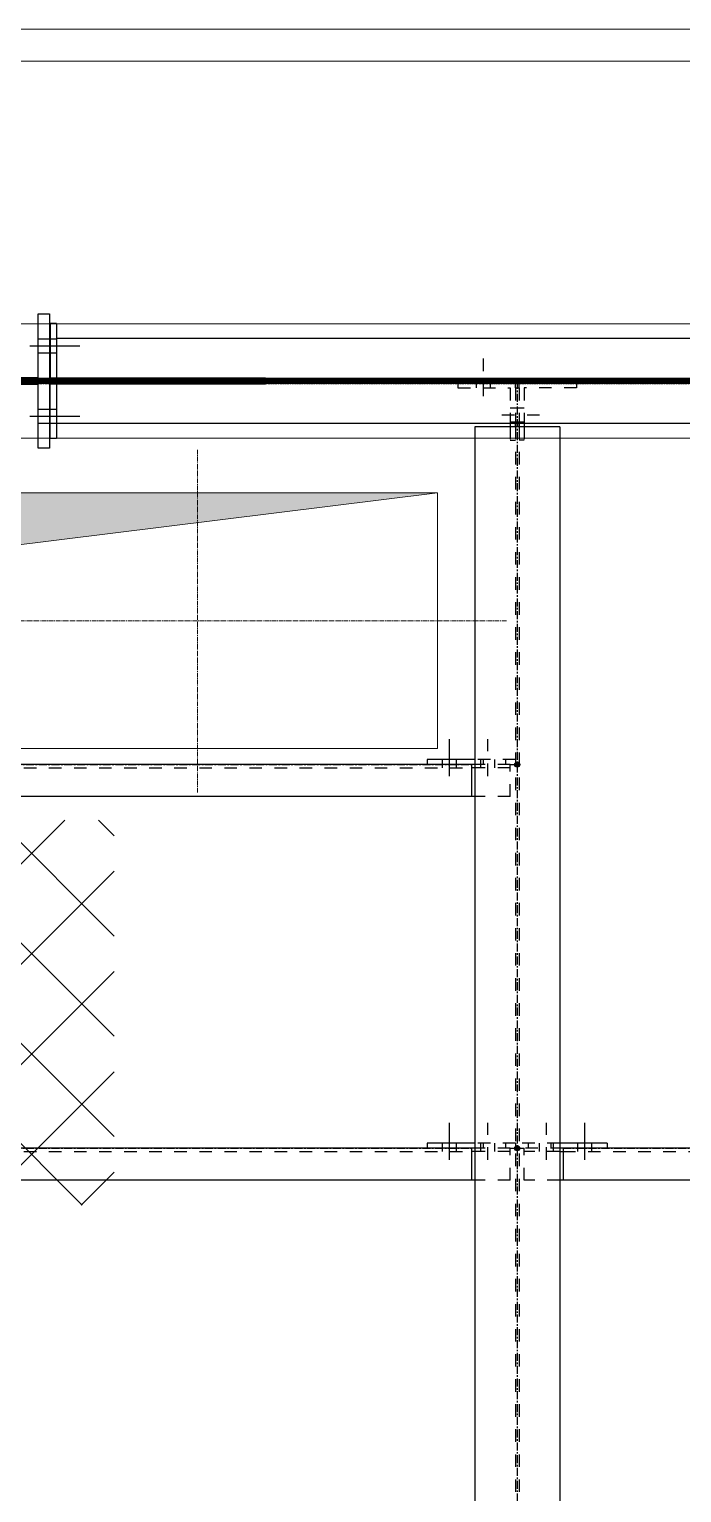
# Model space of a CAD drawing. Header units: inches. Extents: x 209270 to 234360, y -180214 to -150194.
# Drawn here: x 225749 to 226769, y -157002 to -154714 of the extents above; entities that cross this region are included whole.
import ezdxf

# ---------------------------------------------------------------- set-up
doc = ezdxf.new("R2010")
doc.units = ezdxf.units.IN
doc.header["$LTSCALE"] = 10
doc.header["$MEASUREMENT"] = 0
for name, pattern in [('CENTER', [2, 1.25, -0.25, 0.25, -0.25]), ('CENTER2', [1.125, 0.75, -0.125, 0.125, -0.125]), ('DXK_LINE_DOT2', [3.9198, 1.9599, -1.9599]), ('DXK_LINE_DOT5', [7.8785, 2.979, -0.9799, 0.9799, -0.9799, 0.9799, -0.9799]), ('HIDDEN', [0.375, 0.25, -0.125]), ('PHANTOM', [2.5, 1.25, -0.25, 0.25, -0.25, 0.25, -0.25])]:
    doc.linetypes.add(name, pattern=pattern)
for name, color, linetype in [('_STR_0', 7, 'Continuous'), ('_STR_1', 7, 'Continuous'), ('_STR_2', 7, 'Continuous'), ('_STR_4', 7, 'Continuous')]:
    doc.layers.add(name, color=color, linetype=linetype)
for name, color, linetype, lineweight in [('CEN', 1, 'CENTER', 9), ('CENETR LINE', 1, 'CENTER2', 9), ('CIVIL', 6, 'Continuous', 9), ('handrail', 11, 'FENCELINE1', 9), ('HIDDEN', 3, 'HIDDEN', 9), ('MAIN OBJECT', 2, 'Continuous', 18), ('PANTHOM', 8, 'PHANTOM', 0), ('Sheeting', 4, 'Continuous', 0)]:
    doc.layers.add(name, color=color, linetype=linetype, lineweight=lineweight)
doc.linetypes.add('FENCELINE1', pattern='A,0.25,-0.1,[133,arial.ttf,S=0.1,R=0,X=-0.1,Y=0],-0.1,1', length=1.45)

# ---------------------------------------------------------------- blocks, each defined once
blk = doc.blocks.new('A$Ccfc223fc')
at = {"layer": 'MAIN OBJECT'}
h = blk.add_hatch(color=6, dxfattribs=at)
h.dxf.hatch_style = 1
h.paths.add_polyline_path([(-375, -200), (-375, 200), (375, 200), (-304.8, 115.5)])
at = {"layer": 'CENETR LINE'}
for p, q in [((0, -268.7), (0, 268.7)), ((483.2, 0), (-483.2, 0))]:
    blk.add_line(p, q, dxfattribs=at)
at = {"layer": 'CIVIL'}
blk.add_lwpolyline([(-375, -200), (375, -200), (375, 200), (-375, 200)], close=True, dxfattribs=at)
blk.add_lwpolyline([(-375, -200), (-304.8, 115.5), (375, 200)], dxfattribs=at)
blk = doc.blocks.new('GridLine-116860372-116908 - 114867')
at = {"layer": '_STR_2', "color": 7, "linetype": 'DXK_LINE_DOT5'}
blk.add_line((211379.7, -155263.7), (228961.1, -155263.7), dxfattribs=at)
blk = doc.blocks.new('Bolt-116860372-115384 - 114867')
at = {"layer": '_STR_1', "color": 1, "linetype": 'DXK_LINE_DOT2'}
for p, q in [((226459, -155287.5), (226459, -155224.5)), ((226448, -155266.5), (226448, -155260.8)), ((226470, -155266.5), (226470, -155260.8)), ((226448, -155274.5), (226448, -155266.5)), ((226470, -155274.5), (226470, -155266.5))]:
    blk.add_line(p, q, dxfattribs=at)
blk = doc.blocks.new('Part-116860372-115066 - 114867')
at = {"layer": '_STR_4', "linetype": 'Continuous'}
for points in [[(226511.9, -156467.7, -1), (226511.9, -156459.7, -1)], [(227511.9, -156467.7, -1), (227511.9, -156459.7, -1)]]:
    blk.add_hatch(color=4, dxfattribs=at).paths.add_polyline_path(points)
at = {"layer": '_STR_1', "color": 6, "linetype": 'DXK_LINE_DOT2'}
for p, q in [((226583.5, -156463.7), (226522.7, -156463.7)), ((226522.7, -156513.7), (226522.7, -156463.7)), ((226578.5, -156468.7), (226522.7, -156468.7)), ((226583.5, -156468.7), (227440.3, -156468.7)), ((227501, -156463.7), (227440.3, -156463.7)), ((227501, -156468.7), (227445.3, -156468.7)), ((227501, -156513.7), (227501, -156463.7)), ((226578.5, -156513.7), (226522.7, -156513.7)), ((227501, -156513.7), (227445.3, -156513.7))]:
    blk.add_line(p, q, dxfattribs=at)
at = {"layer": '_STR_2', "color": 2, "linetype": 'Continuous'}
for p, q in [((226578.5, -156468.7), (226583.5, -156468.7)), ((227440.3, -156463.7), (226583.5, -156463.7)), ((226583.5, -156463.7), (226583.5, -156513.7)), ((227440.3, -156463.7), (227440.3, -156513.7)), ((227445.3, -156468.7), (227440.3, -156468.7)), ((227445.3, -156513.7), (226578.5, -156513.7))]:
    blk.add_line(p, q, dxfattribs=at)
at = {"layer": '_STR_4', "color": 4, "linetype": 'CENTER'}
for p, q in [((226511.9, -156463.7), (226522.7, -156463.7)), ((226583.5, -156463.7), (227440.3, -156463.7)), ((227501, -156463.7), (227511.9, -156463.7))]:
    blk.add_line(p, q, dxfattribs=at)
at = {"layer": '_STR_4', "color": 4, "linetype": 'Continuous'}
for centre in [(226511.9, -156463.7), (227511.9, -156463.7)]:
    blk.add_circle(centre, 4, dxfattribs=at)
blk = doc.blocks.new('Part-116860372-114885 - 114867')
at = {"layer": '_STR_4', "linetype": 'Continuous'}
blk.add_hatch(color=4, dxfattribs=at).paths.add_polyline_path([(225511.9, -155267.7, -1), (225511.9, -155259.7, -1)])
at = {"layer": '_STR_2', "color": 2, "linetype": 'Continuous'}
for p, q in [((225243.5, -155368.7), (225243.5, -155158.7)), ((225243.5, -155158.7), (225260.9, -155158.7)), ((225260.9, -155158.7), (225260.9, -155258.3)), ((225762.8, -155158.7), (225780.2, -155158.7)), ((225762.8, -155258.3), (225762.8, -155158.7)), ((225780.2, -155158.7), (225780.2, -155368.7)), ((225260.9, -155258.3), (225762.8, -155258.3)), ((225762.8, -155269.1), (225260.9, -155269.1)), ((225260.9, -155269.1), (225260.9, -155368.7)), ((225762.8, -155368.7), (225762.8, -155269.1)), ((225260.9, -155368.7), (225243.5, -155368.7)), ((225780.2, -155368.7), (225762.8, -155368.7))]:
    blk.add_line(p, q, dxfattribs=at)
at = {"layer": '_STR_4', "color": 4, "linetype": 'CENTER'}
blk.add_line((225511.9, -155263.7), (225511.9, -155263.7), dxfattribs=at)
at = {"layer": '_STR_4', "color": 4, "linetype": 'Continuous'}
blk.add_circle((225511.9, -155263.7), 4, dxfattribs=at)
blk = doc.blocks.new('Part-116860372-114889 - 114867')
at = {"layer": '_STR_1', "color": 6, "linetype": 'DXK_LINE_DOT2'}
for p, q in [((225791.2, -155258.7), (225791.2, -155268.7)), ((228232.5, -155260.8), (225791.2, -155260.8)), ((228232.5, -155266.5), (225791.2, -155266.5))]:
    blk.add_line(p, q, dxfattribs=at)
at = {"layer": '_STR_2', "color": 2, "linetype": 'Continuous'}
for p, q in [((225791.2, -155197.1), (225791.2, -155258.7)), ((228232.5, -155197.1), (225791.2, -155197.1)), ((225791.2, -155268.7), (225791.2, -155330.3)), ((228232.5, -155330.3), (225791.2, -155330.3))]:
    blk.add_line(p, q, dxfattribs=at)
at = {"layer": '_STR_4', "color": 4, "linetype": 'CENTER'}
blk.add_line((225511.9, -155263.7), (228511.9, -155263.7), dxfattribs=at)
blk = doc.blocks.new('Part-116860372-115374 - 114867')
at = {"layer": '_STR_1', "color": 6, "linetype": 'DXK_LINE_DOT2'}
for p, q in [((226419, -155266.5), (226419, -155274.5)), ((226419, -155274.5), (226501, -155274.5)), ((226501, -155274.5), (226501, -155330.3)), ((226509, -155274.5), (226509, -155266.5)), ((226509, -155335.3), (226509, -155330.3)), ((226501, -155335.3), (226501, -155356.5)), ((226501, -155356.5), (226509, -155356.5))]:
    blk.add_line(p, q, dxfattribs=at)
at = {"layer": '_STR_2', "color": 2, "linetype": 'Continuous'}
blk.add_line((226501, -155330.3), (226501, -155335.3), dxfattribs=at)
blk = doc.blocks.new('Part-116860372-114977 - 114867')
at = {"layer": '_STR_4', "linetype": 'Continuous'}
blk.add_hatch(color=4, dxfattribs=at).paths.add_polyline_path([(226511.9, -155267.7, -1), (226511.9, -155259.7, -1)])
at = {"layer": '_STR_1', "color": 6, "linetype": 'DXK_LINE_DOT2'}
for p, q in [((226509, -155274.5), (226509, -155330.3)), ((226509, -155274.5), (226514.7, -155274.5)), ((226514.7, -155274.5), (226514.7, -155330.3)), ((226509, -155335.3), (226509, -158192.1)), ((226514.7, -155335.3), (226514.7, -158192.1))]:
    blk.add_line(p, q, dxfattribs=at)
at = {"layer": '_STR_2', "color": 2, "linetype": 'Continuous'}
for p, q in [((226509, -155330.3), (226509, -155335.3)), ((226514.7, -155330.3), (226514.7, -155335.3)), ((226445.3, -155335.3), (226445.3, -158192.1)), ((226578.5, -155335.3), (226445.3, -155335.3)), ((226578.5, -155335.3), (226578.5, -158192.1))]:
    blk.add_line(p, q, dxfattribs=at)
at = {"layer": '_STR_4', "color": 4, "linetype": 'CENTER'}
blk.add_line((226511.9, -155263.7), (226511.9, -158263.7), dxfattribs=at)
at = {"layer": '_STR_4', "color": 4, "linetype": 'Continuous'}
blk.add_circle((226511.9, -155263.7), 4, dxfattribs=at)
blk = doc.blocks.new('Part-116860372-115065 - 114867')
at = {"layer": '_STR_4', "linetype": 'Continuous'}
for points in [[(225511.9, -156467.7, -1), (225511.9, -156459.7, -1)], [(226511.9, -156467.7, -1), (226511.9, -156459.7, -1)]]:
    blk.add_hatch(color=4, dxfattribs=at).paths.add_polyline_path(points)
at = {"layer": '_STR_1', "color": 6, "linetype": 'DXK_LINE_DOT2'}
for p, q in [((225583.5, -156463.7), (225522.7, -156463.7)), ((225522.7, -156513.7), (225522.7, -156463.7)), ((225578.5, -156468.7), (225522.7, -156468.7)), ((225583.5, -156468.7), (226440.3, -156468.7)), ((226501, -156463.7), (226440.3, -156463.7)), ((226501, -156468.7), (226445.3, -156468.7)), ((226501, -156513.7), (226501, -156463.7)), ((225578.5, -156513.7), (225522.7, -156513.7)), ((226501, -156513.7), (226445.3, -156513.7))]:
    blk.add_line(p, q, dxfattribs=at)
at = {"layer": '_STR_2', "color": 2, "linetype": 'Continuous'}
for p, q in [((225578.5, -156468.7), (225583.5, -156468.7)), ((226440.3, -156463.7), (225583.5, -156463.7)), ((225583.5, -156463.7), (225583.5, -156513.7)), ((226440.3, -156463.7), (226440.3, -156513.7)), ((226445.3, -156468.7), (226440.3, -156468.7)), ((226445.3, -156513.7), (225578.5, -156513.7))]:
    blk.add_line(p, q, dxfattribs=at)
at = {"layer": '_STR_4', "color": 4, "linetype": 'CENTER'}
for p, q in [((225511.9, -156463.7), (225522.7, -156463.7)), ((225583.5, -156463.7), (226440.3, -156463.7)), ((226501, -156463.7), (226511.9, -156463.7))]:
    blk.add_line(p, q, dxfattribs=at)
at = {"layer": '_STR_4', "color": 4, "linetype": 'Continuous'}
for centre in [(225511.9, -156463.7), (226511.9, -156463.7)]:
    blk.add_circle(centre, 4, dxfattribs=at)
blk = doc.blocks.new('Bolt-116860372-116058 - 114867')
at = {"layer": '_STR_2', "color": 1, "linetype": 'Continuous'}
for p, q in [((225749.8, -155208.7), (225827.8, -155208.7)), ((225749.8, -155208.7), (225827.8, -155208.7)), ((225762.8, -155197.7), (225780.2, -155197.7)), ((225762.8, -155197.7), (225780.2, -155197.7)), ((225781.2, -155197.7), (225791.2, -155197.7)), ((225781.2, -155197.7), (225791.2, -155197.7)), ((225762.8, -155219.7), (225780.2, -155219.7)), ((225762.8, -155219.7), (225780.2, -155219.7)), ((225781.2, -155219.7), (225791.2, -155219.7)), ((225781.2, -155219.7), (225791.2, -155219.7)), ((225762.8, -155307.7), (225780.2, -155307.7)), ((225762.8, -155307.7), (225780.2, -155307.7)), ((225781.2, -155307.7), (225791.2, -155307.7)), ((225781.2, -155307.7), (225791.2, -155307.7)), ((225749.8, -155318.7), (225827.8, -155318.7)), ((225749.8, -155318.7), (225827.8, -155318.7)), ((225762.8, -155329.7), (225780.2, -155329.7)), ((225762.8, -155329.7), (225780.2, -155329.7)), ((225781.2, -155329.7), (225791.2, -155329.7)), ((225781.2, -155329.7), (225791.2, -155329.7))]:
    blk.add_line(p, q, dxfattribs=at)
blk = doc.blocks.new('Part-116860372-115373 - 114867')
at = {"layer": '_STR_1', "color": 6, "linetype": 'DXK_LINE_DOT2'}
for p, q in [((226514.7, -155274.5), (226514.7, -155266.5)), ((226604.7, -155274.5), (226522.7, -155274.5)), ((226522.7, -155274.5), (226522.7, -155330.3)), ((226604.7, -155266.5), (226604.7, -155274.5)), ((226514.7, -155335.3), (226514.7, -155330.3)), ((226522.7, -155356.5), (226514.7, -155356.5)), ((226522.7, -155335.3), (226522.7, -155356.5))]:
    blk.add_line(p, q, dxfattribs=at)
at = {"layer": '_STR_2', "color": 2, "linetype": 'Continuous'}
blk.add_line((226522.7, -155330.3), (226522.7, -155335.3), dxfattribs=at)
blk = doc.blocks.new('Bolt-116860372-115375 - 114867')
at = {"layer": '_STR_1', "color": 1, "linetype": 'DXK_LINE_DOT2'}
for p, q in [((226501, -155305.5), (226509, -155305.5)), ((226509, -155305.5), (226514.7, -155305.5)), ((226514.7, -155305.5), (226522.7, -155305.5)), ((226488, -155316.5), (226556, -155316.5)), ((226501, -155327.5), (226509, -155327.5)), ((226509, -155327.5), (226514.7, -155327.5)), ((226514.7, -155327.5), (226522.7, -155327.5))]:
    blk.add_line(p, q, dxfattribs=at)
blk = doc.blocks.new('Bolt-116860372-149995 - 114867')
at = {"layer": '_STR_1', "color": 1, "linetype": 'DXK_LINE_DOT2'}
for p, q in [((226466, -155881.7), (226466, -155823.7)), ((226455, -155863.7), (226455, -155855.7)), ((226477, -155863.7), (226477, -155855.7)), ((226455, -155868.7), (226455, -155863.7)), ((226477, -155868.7), (226477, -155863.7))]:
    blk.add_line(p, q, dxfattribs=at)
at = {"layer": '_STR_2', "color": 1, "linetype": 'Continuous'}
for p, q in [((226406, -155881.7), (226406, -155823.7)), ((226395, -155863.7), (226395, -155855.7)), ((226417, -155863.7), (226417, -155855.7)), ((226395, -155868.7), (226395, -155863.7)), ((226417, -155868.7), (226417, -155863.7))]:
    blk.add_line(p, q, dxfattribs=at)
blk = doc.blocks.new('Part-116860372-115723 - 114867')
at = {"layer": '_STR_1', "color": 6, "linetype": 'DXK_LINE_DOT2'}
for p, q in [((226509, -156455.7), (226445.3, -156455.7)), ((226459, -156463.7), (226459, -156455.7)), ((226494, -156463.7), (226494, -156455.7)), ((226509, -156455.7), (226509, -156463.7))]:
    blk.add_line(p, q, dxfattribs=at)
at = {"layer": '_STR_2', "color": 2, "linetype": 'Continuous'}
for p, q in [((226445.3, -156455.7), (226371, -156455.7)), ((226371, -156455.7), (226371, -156463.7)), ((226445.3, -156463.7), (226440.3, -156463.7))]:
    blk.add_line(p, q, dxfattribs=at)
blk = doc.blocks.new('Part-116860372-115717 - 114867')
at = {"layer": '_STR_1', "color": 6, "linetype": 'DXK_LINE_DOT2'}
for p, q in [((226578.5, -156455.7), (226514.7, -156455.7)), ((226529.7, -156463.7), (226529.7, -156455.7)), ((226564.7, -156463.7), (226564.7, -156455.7))]:
    blk.add_line(p, q, dxfattribs=at)
at = {"layer": '_STR_2', "color": 2, "linetype": 'Continuous'}
for p, q in [((226652.7, -156455.7), (226578.5, -156455.7)), ((226583.5, -156463.7), (226578.5, -156463.7)), ((226652.7, -156455.7), (226652.7, -156463.7))]:
    blk.add_line(p, q, dxfattribs=at)
blk = doc.blocks.new('Bolt-116860372-115718 - 114867')
at = {"layer": '_STR_1', "color": 1, "linetype": 'DXK_LINE_DOT2'}
for p, q in [((226557.7, -156481.7), (226557.7, -156423.7)), ((226546.7, -156463.7), (226546.7, -156455.7)), ((226546.7, -156468.7), (226546.7, -156463.7)), ((226568.7, -156463.7), (226568.7, -156455.7)), ((226568.7, -156468.7), (226568.7, -156463.7))]:
    blk.add_line(p, q, dxfattribs=at)
at = {"layer": '_STR_2', "color": 1, "linetype": 'Continuous'}
for p, q in [((226617.7, -156481.7), (226617.7, -156423.7)), ((226606.7, -156463.7), (226606.7, -156455.7)), ((226606.7, -156468.7), (226606.7, -156463.7)), ((226628.7, -156463.7), (226628.7, -156455.7)), ((226628.7, -156468.7), (226628.7, -156463.7))]:
    blk.add_line(p, q, dxfattribs=at)
blk = doc.blocks.new('Bolt-116860372-115724 - 114867')
at = {"layer": '_STR_1', "color": 1, "linetype": 'DXK_LINE_DOT2'}
for p, q in [((226466, -156481.7), (226466, -156423.7)), ((226455, -156463.7), (226455, -156455.7)), ((226455, -156468.7), (226455, -156463.7)), ((226477, -156463.7), (226477, -156455.7)), ((226477, -156468.7), (226477, -156463.7))]:
    blk.add_line(p, q, dxfattribs=at)
at = {"layer": '_STR_2', "color": 1, "linetype": 'Continuous'}
for p, q in [((226406, -156481.7), (226406, -156423.7)), ((226395, -156463.7), (226395, -156455.7)), ((226395, -156468.7), (226395, -156463.7)), ((226417, -156463.7), (226417, -156455.7)), ((226417, -156468.7), (226417, -156463.7))]:
    blk.add_line(p, q, dxfattribs=at)
blk = doc.blocks.new('Part-116860372-116057 - 114867')
at = {"layer": '_STR_1', "color": 6, "linetype": 'DXK_LINE_DOT2'}
for p, q in [((225791.2, -155197.1), (225791.2, -155258.7)), ((225781.2, -155258.7), (225781.2, -155268.7)), ((225791.2, -155268.7), (225791.2, -155330.3))]:
    blk.add_line(p, q, dxfattribs=at)
at = {"layer": '_STR_2', "color": 2, "linetype": 'Continuous'}
for p, q in [((225781.2, -155173.7), (225781.2, -155258.7)), ((225791.2, -155173.7), (225781.2, -155173.7)), ((225791.2, -155173.7), (225791.2, -155197.1)), ((225781.2, -155353.7), (225781.2, -155268.7)), ((225791.2, -155330.3), (225791.2, -155353.7)), ((225791.2, -155353.7), (225781.2, -155353.7))]:
    blk.add_line(p, q, dxfattribs=at)
blk = doc.blocks.new('Part-116860372-116112 - 114867')
at = {"layer": '_STR_1', "color": 6, "linetype": 'DXK_LINE_DOT2'}
for p, q in [((225780.2, -155268.7), (225780.2, -155258.7)), ((225780.2, -155258.7), (226116.8, -155258.7)), ((225860.8, -155258.7), (225860.8, -155268.7)), ((225960.7, -155268.7), (225960.7, -155258.7)), ((226116.8, -155258.7), (226116.8, -155268.7)), ((226116.8, -155268.7), (225780.2, -155268.7))]:
    blk.add_line(p, q, dxfattribs=at)
blk = doc.blocks.new('Part-116860372-116177 - 114867')
at = {"layer": '_STR_1', "color": 6, "linetype": 'DXK_LINE_DOT2'}
blk.add_line((225861.4, -155268.7), (225861.4, -155258.7), dxfattribs=at)
at = {"layer": '_STR_2', "color": 2, "linetype": 'Continuous'}
for p, q in [((225780.2, -155258.7), (225982.4, -155258.7)), ((225780.2, -155268.7), (225780.2, -155258.7)), ((225982.4, -155258.7), (226118.1, -155258.7)), ((225982.4, -155258.7), (225982.4, -155268.7)), ((226118.1, -155258.7), (226118.1, -155268.7)), ((225982.4, -155268.7), (225780.2, -155268.7)), ((226118.1, -155268.7), (225982.4, -155268.7))]:
    blk.add_line(p, q, dxfattribs=at)
blk = doc.blocks.new('Part-116860372-149993 - 114867')
at = {"layer": '_STR_1', "color": 6, "linetype": 'DXK_LINE_DOT2'}
for p, q in [((226509, -155855.7), (226445.3, -155855.7)), ((226459, -155863.7), (226459, -155855.7)), ((226494, -155863.7), (226494, -155855.7)), ((226509, -155855.7), (226509, -155863.7))]:
    blk.add_line(p, q, dxfattribs=at)
at = {"layer": '_STR_2', "color": 2, "linetype": 'Continuous'}
for p, q in [((226445.3, -155855.7), (226371, -155855.7)), ((226371, -155855.7), (226371, -155863.7)), ((226445.3, -155863.7), (226440.3, -155863.7))]:
    blk.add_line(p, q, dxfattribs=at)
blk = doc.blocks.new('Part-116860372-149991 - 114867')
at = {"layer": '_STR_4', "linetype": 'Continuous'}
for points in [[(225511.9, -155867.7, -1), (225511.9, -155859.7, -1)], [(226511.9, -155867.7, -1), (226511.9, -155859.7, -1)]]:
    blk.add_hatch(color=4, dxfattribs=at).paths.add_polyline_path(points)
at = {"layer": '_STR_1', "color": 6, "linetype": 'DXK_LINE_DOT2'}
for p, q in [((225583.5, -155863.7), (225522.7, -155863.7)), ((225522.7, -155913.7), (225522.7, -155863.7)), ((225578.5, -155868.7), (225522.7, -155868.7)), ((225583.5, -155868.7), (226440.3, -155868.7)), ((226501, -155863.7), (226440.3, -155863.7)), ((226501, -155868.7), (226445.3, -155868.7)), ((226501, -155913.7), (226501, -155863.7)), ((225578.5, -155913.7), (225522.7, -155913.7)), ((226501, -155913.7), (226445.3, -155913.7))]:
    blk.add_line(p, q, dxfattribs=at)
at = {"layer": '_STR_2', "color": 2, "linetype": 'Continuous'}
for p, q in [((225578.5, -155868.7), (225583.5, -155868.7)), ((226440.3, -155863.7), (225583.5, -155863.7)), ((225583.5, -155863.7), (225583.5, -155913.7)), ((226440.3, -155863.7), (226440.3, -155913.7)), ((226445.3, -155868.7), (226440.3, -155868.7)), ((226445.3, -155913.7), (225578.5, -155913.7))]:
    blk.add_line(p, q, dxfattribs=at)
at = {"layer": '_STR_4', "color": 4, "linetype": 'CENTER'}
for p, q in [((225511.9, -155863.7), (225522.7, -155863.7)), ((225583.5, -155863.7), (226440.3, -155863.7)), ((226501, -155863.7), (226511.9, -155863.7))]:
    blk.add_line(p, q, dxfattribs=at)
at = {"layer": '_STR_4', "color": 4, "linetype": 'Continuous'}
for centre in [(225511.9, -155863.7), (226511.9, -155863.7)]:
    blk.add_circle(centre, 4, dxfattribs=at)

msp = doc.modelspace()

# ---------------------------------------------------------------- hatches: boundary and pattern name
at = {"layer": 'PANTHOM'}
h = msp.add_hatch(dxfattribs=at)
h.set_pattern_fill('ANSI37', color=256, scale=887.309452, angle=-180)
h.set_pattern_definition([(225, (329120.01, 2114796.26), (78.4278163, -78.4278163), []), (315, (329120.01, 2114796.26), (78.4278163, 78.4278163), [])])
h.paths.add_polyline_path([(225881.3, -156552.6), (225881.3, -155950.4), (225274.7, -155950.4), (225274.7, -156552.6)])

# ---------------------------------------------------------------- linework, layer by layer
at = {"layer": 'CEN'}
msp.add_line((217212.2, -155263.7), (228311.6, -155263.7), dxfattribs=at)
at = {"layer": 'CEN', "elevation": 0.8}
msp.add_lwpolyline([(217011.9, -155263.7), (228511.9, -155263.7), (228511.9, -165263.7), (217011.9, -165263.7)], close=True, dxfattribs=at)
at = {"layer": 'handrail', "const_width": 10, "elevation": -448149754.8}
msp.add_lwpolyline([(228511.9, -159158.7), (228511.9, -155263.7), (217011.9, -155263.7), (217011.9, -156838.4)], dxfattribs=at)
at = {"layer": 'HIDDEN', "elevation": 0.8}
msp.add_lwpolyline([(228307.2, -155268.1), (217216.6, -155268.1), (217216.6, -155259.3), (228307.2, -155259.3)], close=True, dxfattribs=at)
at = {"layer": 'MAIN OBJECT', "elevation": 0.8}
msp.add_lwpolyline([(228307.2, -155353.1), (217216.6, -155353.1), (217216.6, -155174.3), (228307.2, -155174.3)], close=True, dxfattribs=at)
at = {"layer": 'Sheeting'}
for points in [[(216351.9, -154713.7), (229171.9, -154713.7), (229171.9, -165813.7), (216351.9, -165813.7)], [(216401.9, -154763.7), (229121.9, -154763.7), (229121.9, -165763.7), (216401.9, -165763.7)]]:
    msp.add_lwpolyline(points, close=True, dxfattribs=at)

# ---------------------------------------------------------------- block references
at = {"layer": '_STR_0', "zscale": 0.8}
for name in ['GridLine-116860372-116908 - 114867', 'Part-116860372-114885 - 114867', 'Part-116860372-116057 - 114867', 'Part-116860372-114889 - 114867', 'Bolt-116860372-116058 - 114867', 'Bolt-116860372-115384 - 114867', 'Part-116860372-116112 - 114867', 'Part-116860372-116177 - 114867', 'Part-116860372-114977 - 114867', 'Part-116860372-115374 - 114867', 'Part-116860372-115373 - 114867', 'Bolt-116860372-115375 - 114867', 'Bolt-116860372-149995 - 114867', 'Part-116860372-149991 - 114867', 'Part-116860372-149993 - 114867', 'Bolt-116860372-115724 - 114867', 'Bolt-116860372-115718 - 114867', 'Part-116860372-115065 - 114867', 'Part-116860372-115723 - 114867', 'Part-116860372-115066 - 114867', 'Part-116860372-115717 - 114867']:
    msp.add_blockref(name, (0, 0), dxfattribs=at)
at = {"layer": 'MAIN OBJECT'}
msp.add_blockref('A$Ccfc223fc', (226011.9, -155638.7, -0.8), dxfattribs=at)

doc.saveas('drawing.dxf')
